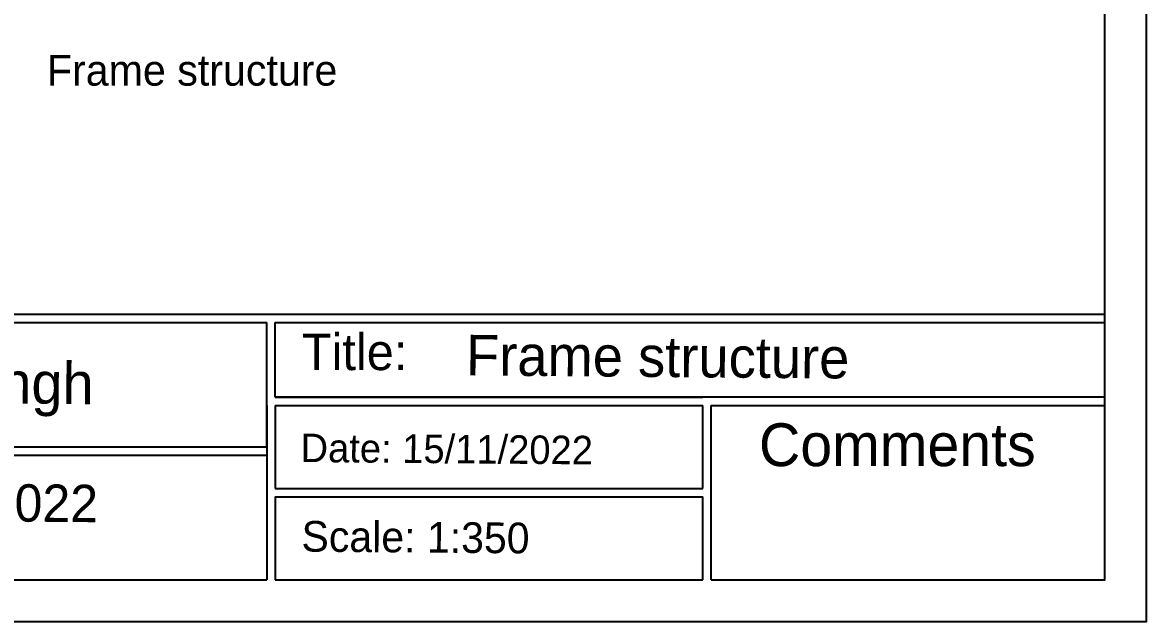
# Model space of a CAD drawing. Header units: millimetres. Extents: x 268 to 10756, y 109 to 4664.
# Drawn here: x 1248 to 3028, y 2712 to 3660 of the extents above; entities that cross this region are included whole.
import ezdxf

# ---------------------------------------------------------------- set-up
doc = ezdxf.new("R2010")
doc.units = ezdxf.units.MM
doc.layers.add('Frame', color=7, linetype='Continuous')
doc.layers.add('text', color=7, linetype='Continuous', lineweight=9)

msp = doc.modelspace()

# ---------------------------------------------------------------- linework, layer by layer
at = {"layer": 'Frame'}
for p, q in [((333.4, 3198.3), (2962.4, 3198.3)), ((333.4, 3185.2), (1634.8, 3185.2)), ((1634.8, 2988), (1634.8, 3185.2)), ((1647.9, 3185.2), (2325.3, 3185.2)), ((1647.9, 3185.2), (2962.4, 3185.2)), ((1647.9, 3066.9), (1647.9, 3185.2)), ((1647.9, 3066.9), (2325.3, 3066.9)), ((2962.4, 3066.9), (1647.9, 3066.9)), ((1634.8, 3053.7), (1634.8, 2988)), ((1647.9, 3053.7), (2325.3, 3053.7)), ((1647.9, 3053.7), (1647.9, 2922.3)), ((2325.3, 2922.3), (2325.3, 3053.7)), ((2338.5, 3053.7), (2962.4, 3053.7)), ((2338.5, 2777.7), (2338.5, 3053.7)), ((1634.8, 2988), (333.4, 2988)), ((1634.8, 2974.9), (333.4, 2974.9)), ((1634.8, 2988), (1634.8, 2922.3)), ((1634.8, 2974.9), (1634.8, 2777.7)), ((1647.9, 2922.3), (2325.3, 2922.3)), ((1647.9, 2909.1), (1647.9, 2777.7)), ((1647.9, 2909.1), (2325.3, 2909.1)), ((2325.3, 2777.7), (2325.3, 2909.1)), ((1647.9, 2777.7), (2325.3, 2777.7))]:
    msp.add_line(p, q, dxfattribs=at)
msp.add_lwpolyline([(267.6, 2712), (3028.2, 2712), (3028.2, 4664), (267.6, 4664)], close=True, dxfattribs=at)
for points in [[(2962.4, 3066.9), (2962.4, 4598.3), (333.4, 4598.3), (333.4, 3198.3)], [(2338.5, 2777.7), (2962.4, 2777.7), (2962.4, 3185.2)], [(333.4, 2909.1), (333.4, 2777.7), (1634.8, 2777.7)], [(1647.9, 2777.7), (2325.3, 2777.7)]]:
    msp.add_lwpolyline(points, dxfattribs=at)

# ---------------------------------------------------------------- texts
for s, height, p in [('Title:', 57.6, (1690.3, 3109.8)), ('Comments', 67.8, (2414.3, 2957.8))]:
    msp.add_text(s, height=height, dxfattribs=at).set_placement(p)
for s, height, p in [('Frame structure', 64.339, (1950.1, 3101.4)), ('Pradhumn Singh', 66.222, (700.5, 3061)), ('Date: 15/11/2022', 45.137, (1688, 2964.3)), ('2020CEB1022', 59.173, (852.3, 2873.2)), ('Scale: 1:350', 48.589, (1689.5, 2822.6))]:
    msp.add_text(s, height=height, rotation=359.5369, dxfattribs=at).set_placement(p)
at = {"layer": 'text'}
msp.add_text('Frame structure', height=48.75, dxfattribs=at).set_placement((1286.4, 3560))

doc.saveas('drawing.dxf')
